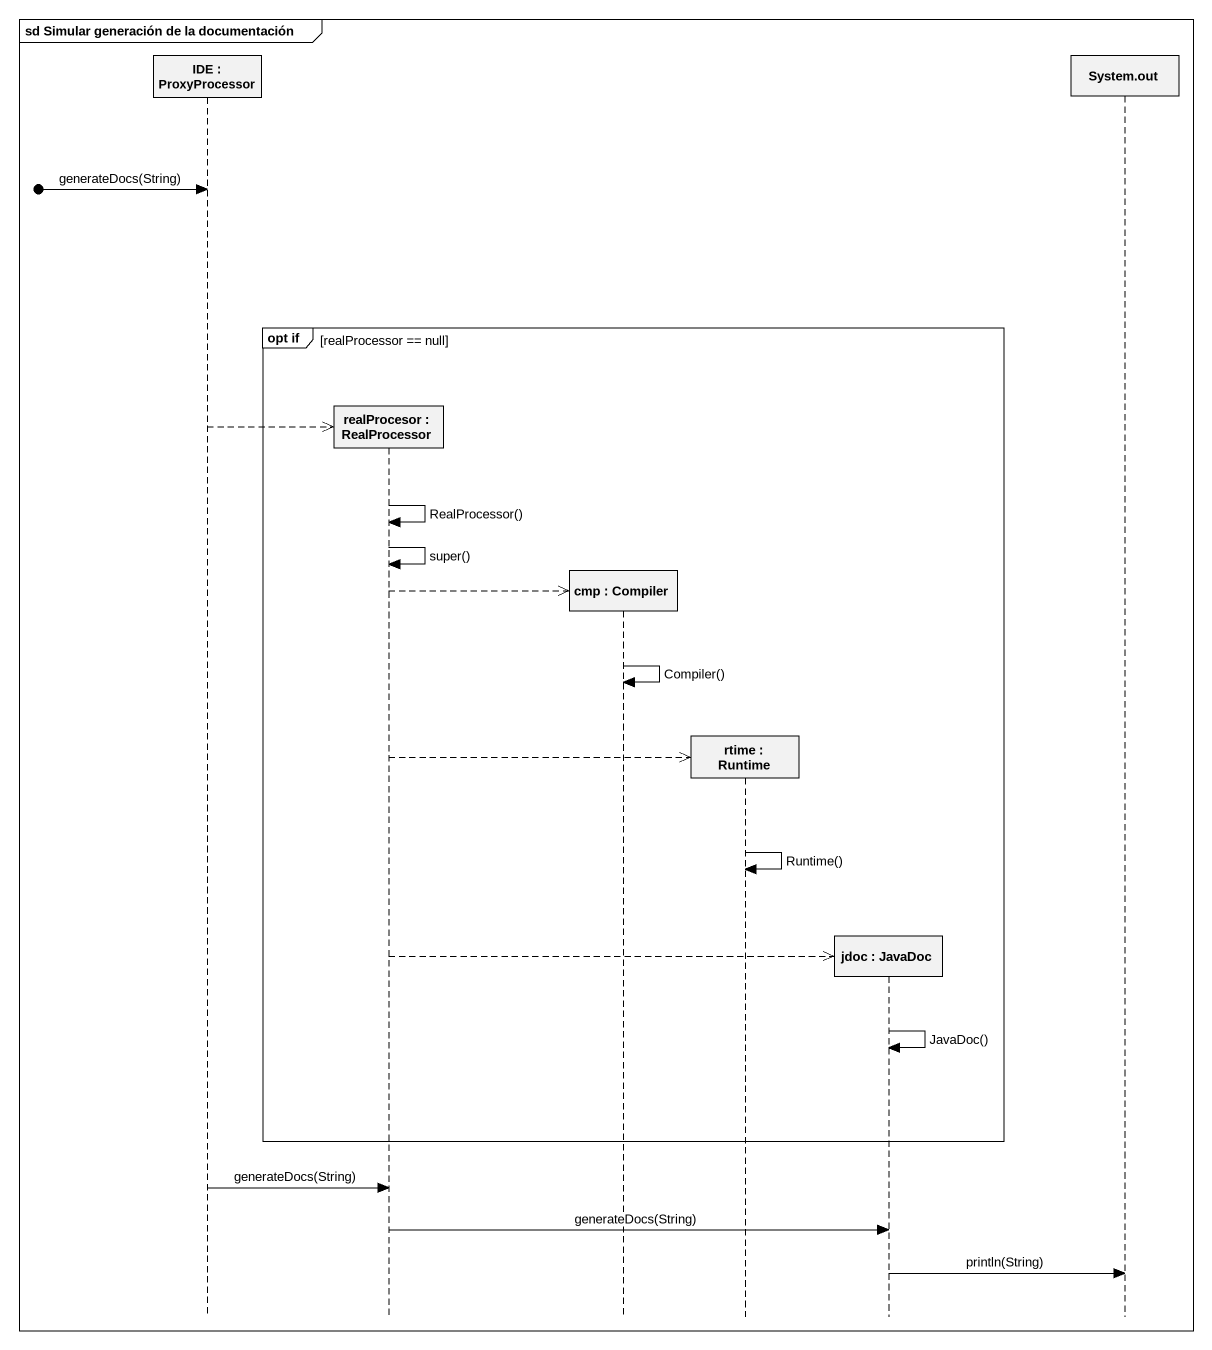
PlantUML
@startuml
mainframe sd Simular generación de la documentación
hide footbox
participant "IDE : ProxyProcessor" as IDE
participant "realProcesor : RealProcessor" as realProcesor
participant "cmp : Compiler" as cmp
participant "rtime : Runtime" as rtime
participant "jdoc : JavaDoc" as jdoc
participant "System.out" as System_out

[o-> IDE : generateDocs(String)
group opt if [realProcessor == null]
  IDE -->> realProcesor **
  realProcesor -> realProcesor : RealProcessor()
  realProcesor -> realProcesor : super()
  realProcesor -->> cmp **
  cmp -> cmp : Compiler()
  realProcesor -->> rtime **
  rtime -> rtime : Runtime()
  realProcesor -->> jdoc **
  jdoc -> jdoc : JavaDoc()
end
IDE -> realProcesor : generateDocs(String)
realProcesor -> jdoc : generateDocs(String)
jdoc -> System_out : println(String)
@enduml
